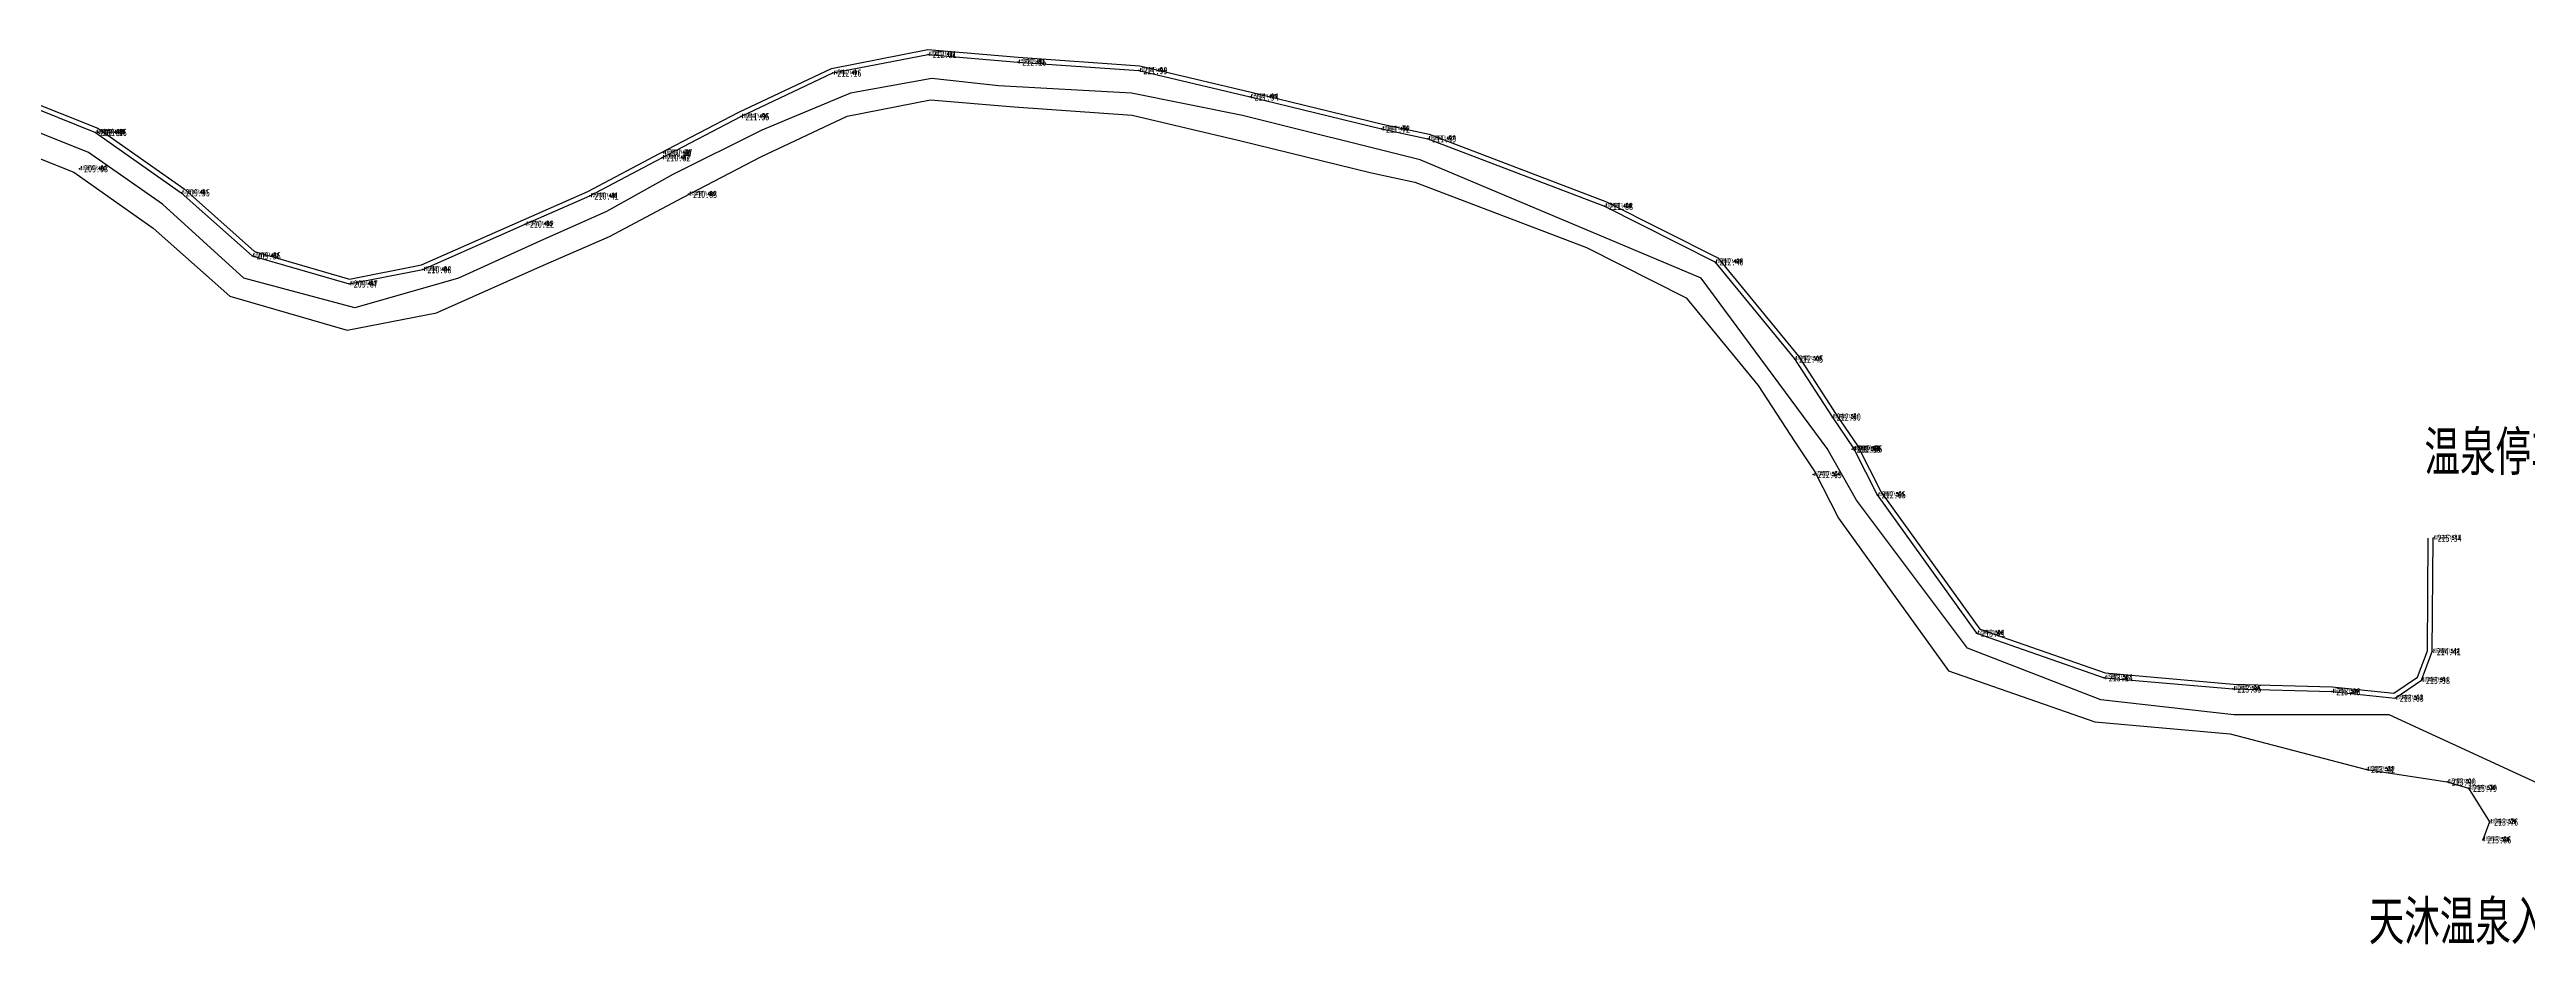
# Model space of a CAD drawing. Extents: x 380662 to 384336, y 3073712 to 3075492.
# Drawn here: x 381350.7 to 381685.5, y 3074295 to 3074415.9 of the extents above; entities that cross this region are included whole.
import ezdxf
from ezdxf.enums import TextEntityAlignment as Align

# ---------------------------------------------------------------- set-up
doc = ezdxf.new("R2010")
doc.units = 0
doc.header["$LTSCALE"] = 0.5
doc.header["$PDSIZE"] = 0.2
doc.layers.get('0').update_dxf_attribs({"linetype": 'CONTINUOUS'})
for name, color, linetype in [('GCD', 1, 'CONTINUOUS'), ('ZDH', 1, 'CONTINUOUS'), ('ZJ', 7, 'CONTINUOUS')]:
    doc.layers.add(name, color=color, linetype=linetype)
doc.styles.add('HZ', font='rs.shx', dxfattribs={"width": 0.8, "bigfont": 'hztxt.shx'})
doc.styles.add('正等线体', font='simhei.ttf')

# ---------------------------------------------------------------- blocks, each defined once
blk = doc.blocks.new('GC200')
at = {"linetype": 'Continuous', "const_width": 0.2, "flags": 128}
blk.add_lwpolyline([(-0.1, 0, 1), (0.1, 0, 1)], format="xyb", close=True, dxfattribs=at)

msp = doc.modelspace()

# ---------------------------------------------------------------- linework, layer by layer
at = {"color": 8, "linetype": 'Continuous', "elevation": 203.21, "flags": 128}
for points in [[(381346.67, 3074408.83), (381356.94, 3074404.7), (381368.55, 3074396.56), (381378.12, 3074388.04), (381391.25, 3074384.23), (381401.2, 3074386.17), (381415.05, 3074392.32), (381423.79, 3074396.12), (381433.5, 3074401.29), (381444.18, 3074406.84), (381456.62, 3074412.74), (381469.49, 3074415.25), (381481.6, 3074414.21), (381497.99, 3074413.07), (381513.01, 3074409.5), (381530.77, 3074405.17), (381537.02, 3074403.85), (381560.92, 3074394.73), (381575.84, 3074387.23), (381586.6, 3074374.09), (381591.7, 3074366.25), (381594.6, 3074361.95), (381597.78, 3074355.74), (381611.22, 3074337.04), (381628.47, 3074331.01), (381645.85, 3074329.5), (381659.23, 3074329.13), (381667.8, 3074328.26), (381671.34, 3074330.66), (381672.8, 3074334.54), (381672.92, 3074349.87)], [(381346.88, 3074409.44), (381357.25, 3074405.28), (381368.95, 3074397.07), (381378.44, 3074388.62), (381391.28, 3074384.89), (381401.01, 3074386.79), (381414.79, 3074392.91), (381423.51, 3074396.71), (381433.19, 3074401.86), (381443.89, 3074407.42), (381456.42, 3074413.36), (381469.46, 3074415.91), (381481.65, 3074414.86), (381498.09, 3074413.71), (381513.16, 3074410.13), (381530.92, 3074405.8), (381537.21, 3074404.47), (381561.19, 3074395.32), (381576.26, 3074387.74), (381587.13, 3074374.48), (381592.24, 3074366.6), (381595.16, 3074362.28), (381598.33, 3074356.08), (381611.63, 3074337.58), (381628.61, 3074331.65), (381645.89, 3074330.15), (381659.28, 3074329.77), (381667.63, 3074328.93), (381670.8, 3074331.08), (381672.15, 3074334.66), (381672.27, 3074349.87)], [(381344.64, 3074403.08), (381354.02, 3074399.32), (381364.76, 3074391.78), (381375.1, 3074382.59), (381390.97, 3074377.98), (381403.04, 3074380.33), (381417.5, 3074386.75), (381426.44, 3074390.64), (381436.33, 3074395.91), (381446.88, 3074401.39), (381458.54, 3074406.91), (381469.82, 3074409.12), (381481.13, 3074408.15), (381497.07, 3074407.04), (381511.58, 3074403.59), (381529.42, 3074399.24), (381535.3, 3074398), (381558.47, 3074389.16), (381571.96, 3074382.37), (381581.69, 3074370.5), (381586.63, 3074362.89), (381589.35, 3074358.85), (381592.57, 3074352.56), (381607.4, 3074331.93), (381627.19, 3074325.02), (381645.5, 3074323.43), (381663.92, 3074318.61), (381674.83, 3074316.93), (381677.7, 3074316.07), (381680.55, 3074311.51), (381679.62, 3074309.11)]]:
    msp.add_lwpolyline(points, dxfattribs=at)
at = {"linetype": 'Continuous', "flags": 128}
msp.add_lwpolyline([(381706, 3074308), (381667, 3074326), (381653, 3074326), (381646, 3074326), (381628, 3074328), (381610, 3074335), (381595, 3074355), (381591, 3074362), (381574, 3074385), (381536, 3074401), (381512, 3074407), (381497, 3074410), (381479, 3074411), (381470, 3074412), (381459, 3074410), (381447, 3074405), (381435, 3074399), (381426, 3074394), (381417, 3074390), (381406, 3074385), (381392, 3074381), (381377, 3074385), (381366, 3074395), (381356, 3074402), (381346, 3074406)], dxfattribs=at)
at = {"layer": 'ZDH', "color": 8, "linetype": 'Continuous'}
for p in [(381456.62, 3074412.74, 212.16), (381469.49, 3074415.25, 212.31), (381481.6, 3074414.21, 212.16), (381497.99, 3074413.07, 211.99), (381513.01, 3074409.5, 211.94), (381444.18, 3074406.84, 211.55), (381356.94, 3074404.7, 209.07), (381357.31, 3074404.72, 209.16), (381530.77, 3074405.17, 211.72), (381537.02, 3074403.85, 211.59), (381354.79, 3074399.8, 209.03), (381433.5, 3074401.29, 210.82), (381433.76, 3074401.96, 210.77), (381368.55, 3074396.56, 209.35), (381423.79, 3074396.12, 210.41), (381437.12, 3074396.34, 210.83), (381560.92, 3074394.73, 211.88), (381415.05, 3074392.32, 210.22), (381378.12, 3074388.04, 209.56), (381401.2, 3074386.17, 210.08), (381575.84, 3074387.23, 212.4), (381391.25, 3074384.23, 209.87), (381586.6, 3074374.09, 212.45), (381591.7, 3074366.25, 212.5), (381594.4, 3074361.91, 212.53), (381594.6, 3074361.95, 212.56), (381589.14, 3074358.48, 212.63), (381597.78, 3074355.74, 212.65), (381672.92, 3074349.87, 215.34), (381611.22, 3074337.04, 213.11), (381672.8, 3074334.54, 214.41), (381628.47, 3074331.01, 213.14), (381645.85, 3074329.5, 213.35), (381659.23, 3074329.13, 213.4), (381671.34, 3074330.66, 213.98), (381667.8, 3074328.26, 213.63), (381663.92, 3074318.61, 213.62), (381674.83, 3074316.93, 213.9), (381677.7, 3074316.07, 213.79), (381679.62, 3074309.11, 213.86), (381680.55, 3074311.51, 213.76)]:
    msp.add_point(p, dxfattribs=at)

# ---------------------------------------------------------------- block references
at = {"layer": 'GCD', "color": 8, "linetype": 'Continuous'}
ref = msp.add_blockref('GC200', (381456.62, 3074412.74, 212.16), dxfattribs=dict(at, xscale=0.5, yscale=0.5, zscale=0.5))
ref.add_attrib('height', '212.16', dxfattribs={"linetype": 'Continuous', "height": 1, "style": '正等线体', "width": 0.8}).set_placement((381457.22, 3074412.74, 212.16), align=Align.MIDDLE_LEFT)
ref = msp.add_blockref('GC200', (381469.49, 3074415.25, 212.31), dxfattribs=dict(at, xscale=0.5, yscale=0.5, zscale=0.5))
ref.add_attrib('height', '212.31', dxfattribs={"linetype": 'Continuous', "height": 1, "style": '正等线体', "width": 0.8}).set_placement((381470.09, 3074415.25, 212.31), align=Align.MIDDLE_LEFT)
ref = msp.add_blockref('GC200', (381481.6, 3074414.21, 212.16), dxfattribs=dict(at, xscale=0.5, yscale=0.5, zscale=0.5))
ref.add_attrib('height', '212.16', dxfattribs={"linetype": 'Continuous', "height": 1, "style": '正等线体', "width": 0.8}).set_placement((381482.2, 3074414.21, 212.16), align=Align.MIDDLE_LEFT)
ref = msp.add_blockref('GC200', (381497.99, 3074413.07, 211.99), dxfattribs=dict(at, xscale=0.5, yscale=0.5, zscale=0.5))
ref.add_attrib('height', '211.99', dxfattribs={"linetype": 'Continuous', "height": 1, "style": '正等线体', "width": 0.8}).set_placement((381498.59, 3074413.07, 211.99), align=Align.MIDDLE_LEFT)
ref = msp.add_blockref('GC200', (381513.01, 3074409.5, 211.94), dxfattribs=dict(at, xscale=0.5, yscale=0.5, zscale=0.5))
ref.add_attrib('height', '211.94', dxfattribs={"linetype": 'Continuous', "height": 1, "style": '正等线体', "width": 0.8}).set_placement((381513.61, 3074409.5, 211.94), align=Align.MIDDLE_LEFT)
ref = msp.add_blockref('GC200', (381444.18, 3074406.84, 211.55), dxfattribs=dict(at, xscale=0.5, yscale=0.5, zscale=0.5))
ref.add_attrib('height', '211.55', dxfattribs={"linetype": 'Continuous', "height": 1, "style": '正等线体', "width": 0.8}).set_placement((381444.78, 3074406.84, 211.55), align=Align.MIDDLE_LEFT)
ref = msp.add_blockref('GC200', (381356.94, 3074404.7, 209.07), dxfattribs=dict(at, xscale=0.5, yscale=0.5, zscale=0.5))
ref.add_attrib('height', '209.07', dxfattribs={"linetype": 'Continuous', "height": 1, "style": '正等线体', "width": 0.8}).set_placement((381357.54, 3074404.7, 209.07), align=Align.MIDDLE_LEFT)
ref = msp.add_blockref('GC200', (381357.31, 3074404.72, 209.16), dxfattribs=dict(at, xscale=0.5, yscale=0.5, zscale=0.5))
ref.add_attrib('height', '209.16', dxfattribs={"linetype": 'Continuous', "height": 1, "style": '正等线体', "width": 0.8}).set_placement((381357.91, 3074404.72, 209.16), align=Align.MIDDLE_LEFT)
ref = msp.add_blockref('GC200', (381530.77, 3074405.17, 211.72), dxfattribs=dict(at, xscale=0.5, yscale=0.5, zscale=0.5))
ref.add_attrib('height', '211.72', dxfattribs={"linetype": 'Continuous', "height": 1, "style": '正等线体', "width": 0.8}).set_placement((381531.37, 3074405.17, 211.72), align=Align.MIDDLE_LEFT)
ref = msp.add_blockref('GC200', (381537.02, 3074403.85, 211.59), dxfattribs=dict(at, xscale=0.5, yscale=0.5, zscale=0.5))
ref.add_attrib('height', '211.59', dxfattribs={"linetype": 'Continuous', "height": 1, "style": '正等线体', "width": 0.8}).set_placement((381537.62, 3074403.85, 211.59), align=Align.MIDDLE_LEFT)
ref = msp.add_blockref('GC200', (381354.79, 3074399.8, 209.03), dxfattribs=dict(at, xscale=0.5, yscale=0.5, zscale=0.5))
ref.add_attrib('height', '209.03', dxfattribs={"linetype": 'Continuous', "height": 1, "style": '正等线体', "width": 0.8}).set_placement((381355.39, 3074399.8, 209.03), align=Align.MIDDLE_LEFT)
ref = msp.add_blockref('GC200', (381433.5, 3074401.29, 210.82), dxfattribs=dict(at, xscale=0.5, yscale=0.5, zscale=0.5))
ref.add_attrib('height', '210.82', dxfattribs={"linetype": 'Continuous', "height": 1, "style": '正等线体', "width": 0.8}).set_placement((381434.1, 3074401.29, 210.82), align=Align.MIDDLE_LEFT)
ref = msp.add_blockref('GC200', (381433.76, 3074401.96, 210.77), dxfattribs=dict(at, xscale=0.5, yscale=0.5, zscale=0.5))
ref.add_attrib('height', '210.77', dxfattribs={"linetype": 'Continuous', "height": 1, "style": '正等线体', "width": 0.8}).set_placement((381434.36, 3074401.96, 210.77), align=Align.MIDDLE_LEFT)
ref = msp.add_blockref('GC200', (381368.55, 3074396.56, 209.35), dxfattribs=dict(at, xscale=0.5, yscale=0.5, zscale=0.5))
ref.add_attrib('height', '209.35', dxfattribs={"linetype": 'Continuous', "height": 1, "style": '正等线体', "width": 0.8}).set_placement((381369.15, 3074396.56, 209.35), align=Align.MIDDLE_LEFT)
ref = msp.add_blockref('GC200', (381423.79, 3074396.12, 210.41), dxfattribs=dict(at, xscale=0.5, yscale=0.5, zscale=0.5))
ref.add_attrib('height', '210.41', dxfattribs={"linetype": 'Continuous', "height": 1, "style": '正等线体', "width": 0.8}).set_placement((381424.39, 3074396.12, 210.41), align=Align.MIDDLE_LEFT)
ref = msp.add_blockref('GC200', (381437.12, 3074396.34, 210.83), dxfattribs=dict(at, xscale=0.5, yscale=0.5, zscale=0.5))
ref.add_attrib('height', '210.83', dxfattribs={"linetype": 'Continuous', "height": 1, "style": '正等线体', "width": 0.8}).set_placement((381437.72, 3074396.34, 210.83), align=Align.MIDDLE_LEFT)
ref = msp.add_blockref('GC200', (381415.05, 3074392.32, 210.22), dxfattribs=dict(at, xscale=0.5, yscale=0.5, zscale=0.5))
ref.add_attrib('height', '210.22', dxfattribs={"linetype": 'Continuous', "height": 1, "style": '正等线体', "width": 0.8}).set_placement((381415.65, 3074392.32, 210.22), align=Align.MIDDLE_LEFT)
ref = msp.add_blockref('GC200', (381560.92, 3074394.73, 211.88), dxfattribs=dict(at, xscale=0.5, yscale=0.5, zscale=0.5))
ref.add_attrib('height', '211.88', dxfattribs={"linetype": 'Continuous', "height": 1, "style": '正等线体', "width": 0.8}).set_placement((381561.52, 3074394.73, 211.88), align=Align.MIDDLE_LEFT)
ref = msp.add_blockref('GC200', (381378.12, 3074388.04, 209.56), dxfattribs=dict(at, xscale=0.5, yscale=0.5, zscale=0.5))
ref.add_attrib('height', '209.56', dxfattribs={"linetype": 'Continuous', "height": 1, "style": '正等线体', "width": 0.8}).set_placement((381378.72, 3074388.04, 209.56), align=Align.MIDDLE_LEFT)
ref = msp.add_blockref('GC200', (381401.2, 3074386.17, 210.08), dxfattribs=dict(at, xscale=0.5, yscale=0.5, zscale=0.5))
ref.add_attrib('height', '210.08', dxfattribs={"linetype": 'Continuous', "height": 1, "style": '正等线体', "width": 0.8}).set_placement((381401.8, 3074386.17, 210.08), align=Align.MIDDLE_LEFT)
ref = msp.add_blockref('GC200', (381575.84, 3074387.23, 212.4), dxfattribs=dict(at, xscale=0.5, yscale=0.5, zscale=0.5))
ref.add_attrib('height', '212.40', dxfattribs={"linetype": 'Continuous', "height": 1, "style": '正等线体', "width": 0.8}).set_placement((381576.44, 3074387.23, 212.4), align=Align.MIDDLE_LEFT)
ref = msp.add_blockref('GC200', (381391.25, 3074384.23, 209.87), dxfattribs=dict(at, xscale=0.5, yscale=0.5, zscale=0.5))
ref.add_attrib('height', '209.87', dxfattribs={"linetype": 'Continuous', "height": 1, "style": '正等线体', "width": 0.8}).set_placement((381391.85, 3074384.23, 209.87), align=Align.MIDDLE_LEFT)
ref = msp.add_blockref('GC200', (381586.6, 3074374.09, 212.45), dxfattribs=dict(at, xscale=0.5, yscale=0.5, zscale=0.5))
ref.add_attrib('height', '212.45', dxfattribs={"linetype": 'Continuous', "height": 1, "style": '正等线体', "width": 0.8}).set_placement((381587.21, 3074374.09, 212.45), align=Align.MIDDLE_LEFT)
ref = msp.add_blockref('GC200', (381591.7, 3074366.25, 212.5), dxfattribs=dict(at, xscale=0.5, yscale=0.5, zscale=0.5))
ref.add_attrib('height', '212.50', dxfattribs={"linetype": 'Continuous', "height": 1, "style": '正等线体', "width": 0.8}).set_placement((381592.3, 3074366.25, 212.5), align=Align.MIDDLE_LEFT)
ref = msp.add_blockref('GC200', (381594.4, 3074361.91, 212.53), dxfattribs=dict(at, xscale=0.5, yscale=0.5, zscale=0.5))
ref.add_attrib('height', '212.53', dxfattribs={"linetype": 'Continuous', "height": 1, "style": '正等线体', "width": 0.8}).set_placement((381595, 3074361.91, 212.53), align=Align.MIDDLE_LEFT)
ref = msp.add_blockref('GC200', (381594.6, 3074361.95, 212.56), dxfattribs=dict(at, xscale=0.5, yscale=0.5, zscale=0.5))
ref.add_attrib('height', '212.56', dxfattribs={"linetype": 'Continuous', "height": 1, "style": '正等线体', "width": 0.8}).set_placement((381595.2, 3074361.95, 212.56), align=Align.MIDDLE_LEFT)
ref = msp.add_blockref('GC200', (381589.14, 3074358.48, 212.63), dxfattribs=dict(at, xscale=0.5, yscale=0.5, zscale=0.5))
ref.add_attrib('height', '212.63', dxfattribs={"linetype": 'Continuous', "height": 1, "style": '正等线体', "width": 0.8}).set_placement((381589.74, 3074358.48, 212.63), align=Align.MIDDLE_LEFT)
ref = msp.add_blockref('GC200', (381597.78, 3074355.74, 212.65), dxfattribs=dict(at, xscale=0.5, yscale=0.5, zscale=0.5))
ref.add_attrib('height', '212.65', dxfattribs={"linetype": 'Continuous', "height": 1, "style": '正等线体', "width": 0.8}).set_placement((381598.38, 3074355.74, 212.65), align=Align.MIDDLE_LEFT)
ref = msp.add_blockref('GC200', (381672.92, 3074349.87, 215.34), dxfattribs=dict(at, xscale=0.5, yscale=0.5, zscale=0.5))
ref.add_attrib('height', '215.34', dxfattribs={"linetype": 'Continuous', "height": 1, "style": '正等线体', "width": 0.8}).set_placement((381673.52, 3074349.87, 215.34), align=Align.MIDDLE_LEFT)
ref = msp.add_blockref('GC200', (381611.22, 3074337.04, 213.11), dxfattribs=dict(at, xscale=0.5, yscale=0.5, zscale=0.5))
ref.add_attrib('height', '213.11', dxfattribs={"linetype": 'Continuous', "height": 1, "style": '正等线体', "width": 0.8}).set_placement((381611.82, 3074337.04, 213.11), align=Align.MIDDLE_LEFT)
ref = msp.add_blockref('GC200', (381672.8, 3074334.54, 214.41), dxfattribs=dict(at, xscale=0.5, yscale=0.5, zscale=0.5))
ref.add_attrib('height', '214.41', dxfattribs={"linetype": 'Continuous', "height": 1, "style": '正等线体', "width": 0.8}).set_placement((381673.4, 3074334.54, 214.41), align=Align.MIDDLE_LEFT)
ref = msp.add_blockref('GC200', (381628.47, 3074331.01, 213.14), dxfattribs=dict(at, xscale=0.5, yscale=0.5, zscale=0.5))
ref.add_attrib('height', '213.14', dxfattribs={"linetype": 'Continuous', "height": 1, "style": '正等线体', "width": 0.8}).set_placement((381629.07, 3074331.01, 213.14), align=Align.MIDDLE_LEFT)
ref = msp.add_blockref('GC200', (381645.85, 3074329.5, 213.35), dxfattribs=dict(at, xscale=0.5, yscale=0.5, zscale=0.5))
ref.add_attrib('height', '213.35', dxfattribs={"linetype": 'Continuous', "height": 1, "style": '正等线体', "width": 0.8}).set_placement((381646.45, 3074329.5, 213.35), align=Align.MIDDLE_LEFT)
ref = msp.add_blockref('GC200', (381659.23, 3074329.13, 213.4), dxfattribs=dict(at, xscale=0.5, yscale=0.5, zscale=0.5))
ref.add_attrib('height', '213.40', dxfattribs={"linetype": 'Continuous', "height": 1, "style": '正等线体', "width": 0.8}).set_placement((381659.83, 3074329.13, 213.4), align=Align.MIDDLE_LEFT)
ref = msp.add_blockref('GC200', (381671.34, 3074330.66, 213.98), dxfattribs=dict(at, xscale=0.5, yscale=0.5, zscale=0.5))
ref.add_attrib('height', '213.98', dxfattribs={"linetype": 'Continuous', "height": 1, "style": '正等线体', "width": 0.8}).set_placement((381671.94, 3074330.66, 213.98), align=Align.MIDDLE_LEFT)
ref = msp.add_blockref('GC200', (381667.8, 3074328.26, 213.63), dxfattribs=dict(at, xscale=0.5, yscale=0.5, zscale=0.5))
ref.add_attrib('height', '213.63', dxfattribs={"linetype": 'Continuous', "height": 1, "style": '正等线体', "width": 0.8}).set_placement((381668.4, 3074328.26, 213.63), align=Align.MIDDLE_LEFT)
ref = msp.add_blockref('GC200', (381663.92, 3074318.61, 213.62), dxfattribs=dict(at, xscale=0.5, yscale=0.5, zscale=0.5))
ref.add_attrib('height', '213.62', dxfattribs={"linetype": 'Continuous', "height": 1, "style": '正等线体', "width": 0.8}).set_placement((381664.52, 3074318.61, 213.62), align=Align.MIDDLE_LEFT)
ref = msp.add_blockref('GC200', (381674.83, 3074316.93, 213.9), dxfattribs=dict(at, xscale=0.5, yscale=0.5, zscale=0.5))
ref.add_attrib('height', '213.90', dxfattribs={"linetype": 'Continuous', "height": 1, "style": '正等线体', "width": 0.8}).set_placement((381675.43, 3074316.93, 213.9), align=Align.MIDDLE_LEFT)
ref = msp.add_blockref('GC200', (381677.7, 3074316.07, 213.79), dxfattribs=dict(at, xscale=0.5, yscale=0.5, zscale=0.5))
ref.add_attrib('height', '213.79', dxfattribs={"linetype": 'Continuous', "height": 1, "style": '正等线体', "width": 0.8}).set_placement((381678.3, 3074316.07, 213.79), align=Align.MIDDLE_LEFT)
ref = msp.add_blockref('GC200', (381679.62, 3074309.11, 213.86), dxfattribs=dict(at, xscale=0.5, yscale=0.5, zscale=0.5))
ref.add_attrib('height', '213.86', dxfattribs={"linetype": 'Continuous', "height": 1, "style": '正等线体', "width": 0.8}).set_placement((381680.22, 3074309.11, 213.86), align=Align.MIDDLE_LEFT)
ref = msp.add_blockref('GC200', (381680.55, 3074311.51, 213.76), dxfattribs=dict(at, xscale=0.5, yscale=0.5, zscale=0.5))
ref.add_attrib('height', '213.76', dxfattribs={"linetype": 'Continuous', "height": 1, "style": '正等线体', "width": 0.8}).set_placement((381681.15, 3074311.51, 213.76), align=Align.MIDDLE_LEFT)

# ---------------------------------------------------------------- texts
at = {"layer": 'ZDH', "color": 8, "linetype": 'Continuous', "style": 'HZ', "width": 0.8}
for s, p in [('f沥青霞飞491', (381456.75, 3074412.55, 212.16)), ('f沥青霞飞492', (381469.62, 3074415.07, 212.31)), ('f沥青霞飞493', (381481.72, 3074414.02, 212.16)), ('f沥青霞飞494', (381498.11, 3074412.88, 211.99)), ('f沥青霞飞495', (381513.13, 3074409.32, 211.94)), ('f沥青霞飞490', (381444.3, 3074406.65, 211.55)), ('f沥青霞飞478', (381357.07, 3074404.52, 209.07)), ('f沥青霞飞479', (381357.44, 3074404.53, 209.16)), ('f沥青霞飞496', (381530.9, 3074404.98, 211.72)), ('f沥青霞飞497', (381537.15, 3074403.66, 211.59)), ('f沥青霞飞480', (381354.91, 3074399.61, 209.03)), ('f沥青霞飞487', (381433.62, 3074401.1, 210.82)), ('f沥青霞飞488', (381433.89, 3074401.78, 210.77)), ('f沥青霞飞481', (381368.67, 3074396.38, 209.35)), ('f沥青霞飞486', (381423.92, 3074395.94, 210.41)), ('f沥青霞飞489', (381437.25, 3074396.16, 210.83)), ('f沥青霞飞485', (381415.17, 3074392.13, 210.22)), ('f沥青霞飞498', (381561.05, 3074394.54, 211.88)), ('f沥青霞飞482', (381378.24, 3074387.86, 209.56)), ('f沥青霞飞484', (381401.33, 3074385.98, 210.08)), ('f沥青霞飞499', (381575.97, 3074387.04, 212.4)), ('f沥青霞飞483', (381391.38, 3074384.04, 209.87)), ('f沥青霞飞500', (381586.73, 3074373.91, 212.45)), ('f沥青霞飞501', (381591.82, 3074366.06, 212.5)), ('f沥青霞飞502', (381594.53, 3074361.72, 212.53)), ('f沥青霞飞503', (381594.73, 3074361.76, 212.56)), ('f沥青霞飞504', (381589.26, 3074358.3, 212.63)), ('f沥青霞飞505', (381597.91, 3074355.55, 212.65)), ('f沥青霞飞513', (381673.04, 3074349.68, 215.34)), ('f沥青霞飞506', (381611.34, 3074336.85, 213.11)), ('f沥青霞飞512', (381672.92, 3074334.35, 214.41)), ('f沥青霞飞507', (381628.6, 3074330.82, 213.14)), ('f沥青霞飞508', (381645.98, 3074329.32, 213.35)), ('f沥青霞飞509', (381659.36, 3074328.94, 213.4)), ('f沥青霞飞511', (381671.46, 3074330.47, 213.98)), ('f沥青霞飞510', (381667.93, 3074328.07, 213.63)), ('f沥青霞飞532', (381664.04, 3074318.43, 213.62)), ('f沥青霞飞531', (381674.96, 3074316.74, 213.9)), ('f沥青霞飞530', (381677.82, 3074315.88, 213.79)), ('f沥青霞飞528', (381679.74, 3074308.93, 213.86)), ('f沥青霞飞529', (381680.67, 3074311.32, 213.76))]:
    msp.add_text(s, height=0.5, dxfattribs=at).set_placement(p)
at = {"layer": 'ZJ', "color": 8, "linetype": 'Continuous', "style": 'HZ', "width": 0.8}
for s, p in [('温泉停车场', (381683.75, 3074361.72)), ('天沐温泉入口', (381678.63, 3074298.28))]:
    msp.add_text(s, height=6, dxfattribs=at).set_placement(p, align=Align.MIDDLE)

doc.saveas('drawing.dxf')
